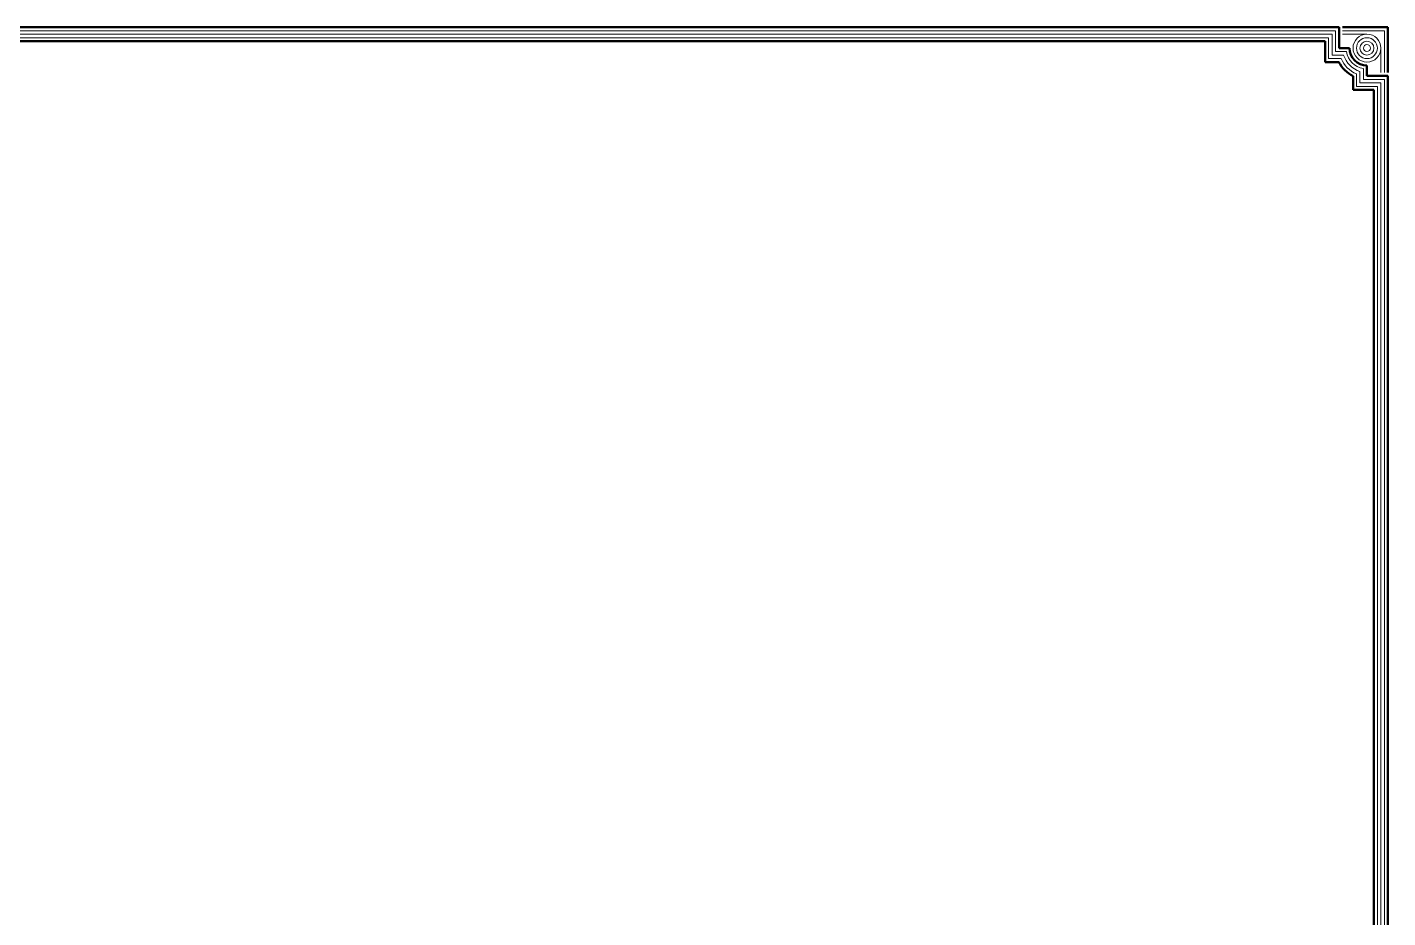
# Model space of a CAD drawing. Header units: millimetres. Extents: x -4402 to 30102, y 1696 to 6551.
# Drawn here: x 15435 to 17390, y 4888 to 6167 of the extents above; entities that cross this region are included whole.
import ezdxf

# ---------------------------------------------------------------- set-up
doc = ezdxf.new("R2010")
doc.units = ezdxf.units.MM
doc.layers.add('BETON', color=6, linetype='Continuous', lineweight=50)
doc.layers.add('GOR-020', color=2, linetype='Continuous', lineweight=20)

msp = doc.modelspace()

# ---------------------------------------------------------------- linework, layer by layer
at = {"layer": 'BETON'}
for p, q in [((13544.5, 6166.8), (17319.9, 6166.8)), ((17319.9, 6166.8), (17319.9, 6136.8)), ((17324.9, 6166.8), (17389.9, 6166.8)), ((17389.9, 6101.8), (17389.9, 6166.8)), ((13564.5, 6146.8), (17299.9, 6146.8)), ((17299.9, 6146.8), (17299.9, 6116.8)), ((17319.9, 6136.8), (17335, 6136.8)), ((17299.9, 6116.8), (17319.7, 6116.8)), ((17359.9, 6111.9), (17359.9, 6096.8)), ((17339.9, 6096.6), (17339.9, 6076.8)), ((17359.9, 6096.8), (17389.9, 6096.8)), ((17389.9, 6096.8), (17389.9, 1766.3)), ((17339.9, 6076.8), (17369.9, 6076.8)), ((17369.9, 6076.8), (17369.9, 1786.3))]:
    msp.add_line(p, q, dxfattribs=at)
for radius, start, end in [(24.9, 180, 270), (44.9, 206.4466, 243.5534)]:
    msp.add_arc((17359.9, 6136.8), radius, start, end, dxfattribs=at)
at = {"layer": 'GOR-020'}
for p, q in [((13549.5, 6161.8), (17314.9, 6161.8)), ((17314.9, 6161.8), (17314.9, 6131.8)), ((17324.9, 6161.8), (17384.9, 6161.8)), ((17384.9, 6101.8), (17384.9, 6161.8)), ((13554.5, 6156.8), (17309.9, 6156.8)), ((13559.5, 6151.8), (17304.9, 6151.8)), ((17304.9, 6151.8), (17304.9, 6121.8)), ((17309.9, 6156.8), (17309.9, 6126.8)), ((17324.9, 6156.8), (17359.9, 6156.8)), ((17304.9, 6121.8), (17322.9, 6121.8)), ((17309.9, 6126.8), (17326.4, 6126.8)), ((17314.9, 6131.8), (17330.4, 6131.8)), ((17379.9, 6101.8), (17379.9, 6136.8)), ((17344.9, 6099.8), (17344.9, 6081.8)), ((17349.9, 6103.4), (17349.9, 6086.8)), ((17354.9, 6107.3), (17354.9, 6091.8)), ((17344.9, 6081.8), (17374.9, 6081.8)), ((17349.9, 6086.8), (17379.9, 6086.8)), ((17354.9, 6091.8), (17384.9, 6091.8)), ((17374.9, 6081.8), (17374.9, 1781.3)), ((17379.9, 6086.8), (17379.9, 1776.3)), ((17384.9, 6091.8), (17384.9, 1771.3))]:
    msp.add_line(p, q, dxfattribs=at)
for radius in [20, 15, 10, 5]:
    msp.add_circle((17359.9, 6136.8), radius, dxfattribs=at)
for radius, start, end in [(20, 0, 90), (39.9, 202.0783, 247.9217), (34.9, 196.647, 253.353), (29.9, 189.6241, 260.3759)]:
    msp.add_arc((17359.9, 6136.8), radius, start, end, dxfattribs=at)

doc.saveas('drawing.dxf')
